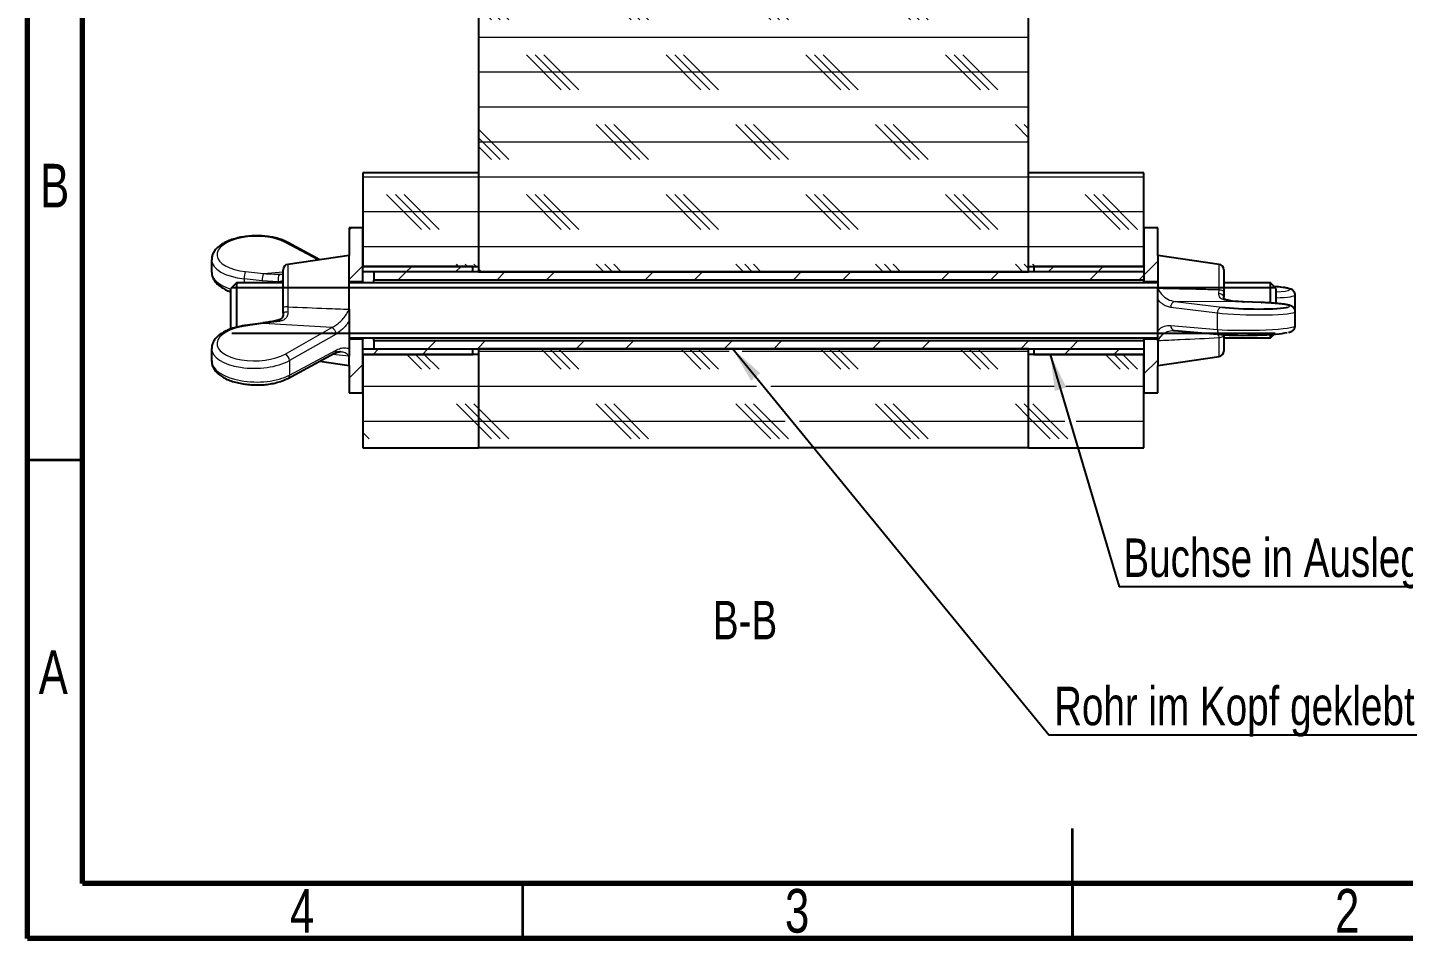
# Paper-space layout 'Schnitte_Details2' of a CAD drawing. Header units: millimetres. Extents: x 30 to 410, y 10 to 584.
# Drawn here: x 30 to 280.2, y 10 to 175.7 of the extents above; entities that cross this region are included whole.
import ezdxf

# ---------------------------------------------------------------- set-up
doc = ezdxf.new("R2010")
doc.units = ezdxf.units.MM
doc.layers.add('FORMAT', color=7, linetype='Continuous')
doc.styles.add('SLDTEXTSTYLE0', font='TXT', dxfattribs={"width": 0.75})
doc.dimstyles.new('SLDDIMSTYLE5', dxfattribs={"dimtxt": 0.18, "dimasz": 6.604, "dimexe": 0, "dimexo": 0.0625, "dimgap": 0, "dimtad": 0, "dimtih": 1, "dimtoh": 1, "dimdec": 0, "dimrnd": 1e-09, "dimzin": 0, "dimdsep": 46, "dimtxsty": 'Standard', "dimsah": 1, "dimcen": 0.09, "dimadec": 0, "dimazin": 0, "dimtfac": 6.604, "dimtdec": 0, "dimtofl": 0, "dimtmove": 0, "dimatfit": 3, "dimfxl": 1, "dimfrac": 2, "dimtolj": 1, "dimtzin": 0, "dimarcsym": 0})

# ---------------------------------------------------------------- blocks, each defined once
blk = doc.blocks.new('SW_HATCH_2')
at = {"color": 0, "linetype": 'Continuous', "lineweight": 18, "ltscale": 2}
for p, q in [((-110.33, -3.17), (-116.68, 3.18)), ((-108.74, -3.17), (-115.09, 3.18)), ((-107.15, -3.17), (-113.5, 3.18)), ((-84.93, -3.17), (-91.28, 3.18)), ((-83.34, -3.17), (-89.69, 3.18)), ((-81.75, -3.17), (-88.1, 3.18)), ((-59.53, -3.17), (-65.88, 3.18)), ((-57.94, -3.17), (-64.29, 3.18)), ((-56.35, -3.17), (-62.7, 3.18)), ((-34.13, -3.17), (-40.48, 3.18)), ((-32.54, -3.17), (-38.89, 3.18)), ((-30.95, -3.17), (-37.3, 3.18)), ((-8.73, -3.17), (-15.08, 3.18)), ((-7.14, -3.17), (-13.49, 3.18)), ((-5.55, -3.17), (-11.9, 3.18)), ((16.67, -3.17), (10.32, 3.18)), ((18.26, -3.17), (11.91, 3.18)), ((19.85, -3.17), (13.5, 3.18)), ((-100, 0), (-121, 0)), ((-18.46, 0), (-100, 0)), ((0, 0), (-16.38, 0)), ((21, 0), (0, 0)), ((-100, -6.35), (-121, -6.35)), ((-20.36, -6.35), (-100, -6.35)), ((0, -6.35), (-18.27, -6.35)), ((18.97, -6.35), (0, -6.35)), ((-121, -9.52), (-123.5, -12.02)), ((-101.2, -12.3), (-103.98, -9.52)), ((-100, -11.91), (-102.39, -9.52)), ((-100, -10.33), (-100.8, -9.52)), ((-74.8, -13.3), (-78.58, -9.52)), ((-73.21, -13.3), (-76.99, -9.52)), ((-71.63, -13.3), (-75.4, -9.52)), ((-49.4, -13.3), (-53.18, -9.52)), ((-47.81, -13.3), (-51.59, -9.52)), ((-46.23, -13.3), (-50, -9.52)), ((-24, -13.3), (-27.78, -9.52)), ((-22.43, -13.28), (-26.19, -9.52)), ((-22.07, -12.06), (-24.6, -9.52)), ((0, -11.9), (-2.38, -9.52)), ((0, -10.31), (-0.79, -9.52)), ((3.57, -12.3), (0.8, -9.52)), ((23.5, -8.71), (21, -11.21)), ((-114.8, -12.3), (-115.8, -13.3)), ((-105.82, -12.3), (-106.82, -13.3)), ((-97.03, -13.3), (-100, -10.33)), ((-98.61, -13.3), (-100, -11.91)), ((1.99, -12.3), (0, -10.31)), ((0.4, -12.3), (0, -11.9)), ((1.95, -12.3), (1, -13.25)), ((10.93, -12.3), (9.93, -13.3)), ((19.91, -12.3), (18.91, -13.3)), ((-106.82, -13.3), (-108.32, -14.8)), ((-22.26, -12.7), (-100, -12.7)), ((-97.84, -13.3), (-99.34, -14.8)), ((-79.87, -13.3), (-81.37, -14.8)), ((-70.89, -13.3), (-72.39, -14.8)), ((-52.93, -13.3), (-54.43, -14.8)), ((-43.95, -13.3), (-45.45, -14.8)), ((-25.99, -13.3), (-27.49, -14.8)), ((0, -12.7), (-20.17, -12.7)), ((-17.01, -13.3), (-18.51, -14.8)), ((0.95, -13.3), (-0.55, -14.8)), ((9.93, -13.3), (8.43, -14.8)), ((-121, -27.48), (-123.5, -29.98)), ((-120.82, -27.3), (-121, -27.48)), ((-111.84, -27.3), (-112.84, -28.3)), ((-110.34, -25.8), (-111.84, -27.3)), ((-102.85, -27.3), (-103.85, -28.3)), ((-92.37, -25.8), (-93.87, -27.3)), ((-84.93, -28.57), (-86.2, -27.3)), ((-83.39, -25.8), (-84.89, -27.3)), ((-83.34, -28.57), (-84.61, -27.3)), ((-81.75, -28.57), (-83.03, -27.3)), ((-65.43, -25.8), (-66.93, -27.3)), ((-59.53, -28.57), (-60.8, -27.3)), ((-57.94, -28.57), (-59.21, -27.3)), ((-56.45, -25.8), (-57.95, -27.3)), ((-56.35, -28.57), (-57.63, -27.3)), ((-38.49, -25.8), (-39.99, -27.3)), ((-34.13, -28.57), (-35.4, -27.3)), ((-32.54, -28.57), (-33.81, -27.3)), ((-30.95, -28.57), (-32.23, -27.3)), ((-29.51, -25.8), (-31.01, -27.3)), ((-11.55, -25.8), (-13.05, -27.3)), ((-8.73, -28.57), (-10, -27.3)), ((-7.14, -28.57), (-8.41, -27.3)), ((-5.55, -28.57), (-6.83, -27.3)), ((-2.57, -25.8), (-4.07, -27.3)), ((4.91, -27.3), (3.91, -28.3)), ((15.39, -25.8), (14.08, -27.1)), ((23.5, -26.67), (21, -29.17)), ((-110.33, -28.57), (-110.6, -28.3)), ((-108.74, -28.57), (-109.01, -28.3)), ((-107.15, -28.57), (-107.43, -28.3)), ((16.67, -28.57), (16.4, -28.3)), ((18.26, -28.57), (17.99, -28.3)), ((19.85, -28.57), (19.57, -28.3)), ((-100, -31.75), (-121, -31.75)), ((0, -31.75), (-100, -31.75)), ((16.1, -31.75), (0, -31.75)), ((21, -31.75), (19.02, -31.75)), ((-100, -38.9), (-103.98, -34.92)), ((-100, -37.31), (-102.39, -34.92)), ((-100, -35.73), (-100.8, -34.92)), ((-72.23, -41.27), (-78.58, -34.92)), ((-70.64, -41.27), (-76.99, -34.92)), ((-69.05, -41.27), (-75.4, -34.92)), ((-46.83, -41.27), (-53.18, -34.92)), ((-45.24, -41.27), (-51.59, -34.92)), ((-43.65, -41.27), (-50, -34.92)), ((-21.43, -41.27), (-27.78, -34.92)), ((-19.84, -41.27), (-26.19, -34.92)), ((-18.25, -41.27), (-24.6, -34.92)), ((0, -37.3), (-2.38, -34.92)), ((0, -35.71), (-0.79, -34.92)), ((7.15, -41.27), (0.8, -34.92)), ((-94.45, -41.27), (-100, -35.73)), ((-96.04, -41.27), (-100, -37.31)), ((5.56, -41.27), (0, -35.71)), ((3.97, -41.27), (0, -37.3)), ((-100, -38.1), (-121, -38.1)), ((0, -38.1), (-100, -38.1)), ((-97.63, -41.27), (-100, -38.9)), ((21, -38.1), (0, -38.1)), ((-119.85, -41.27), (-121, -40.13)), ((-100, -44.45), (-121, -44.45)), ((0, -44.45), (-100, -44.45)), ((21, -44.45), (0, -44.45)), ((-84.93, -53.97), (-91.28, -47.62)), ((-83.34, -53.97), (-89.69, -47.62)), ((-81.75, -53.97), (-88.1, -47.62)), ((-59.53, -53.97), (-65.88, -47.62)), ((-57.94, -53.97), (-64.29, -47.62)), ((-56.35, -53.97), (-62.7, -47.62)), ((-34.13, -53.97), (-40.48, -47.62)), ((-32.54, -53.97), (-38.89, -47.62)), ((-30.95, -53.97), (-37.3, -47.62)), ((-8.73, -53.97), (-15.08, -47.62)), ((-7.14, -53.97), (-13.49, -47.62)), ((-5.55, -53.97), (-11.9, -47.62)), ((0, -50.8), (-100, -50.8)), ((0, -57.15), (-100, -57.15)), ((-94.45, -66.67), (-100, -61.13)), ((-72.23, -66.67), (-78.58, -60.32)), ((-70.64, -66.67), (-76.99, -60.32)), ((-69.05, -66.67), (-75.4, -60.32)), ((-46.83, -66.67), (-53.18, -60.32)), ((-45.24, -66.67), (-51.59, -60.32)), ((-43.65, -66.67), (-50, -60.32)), ((-21.43, -66.67), (-27.78, -60.32)), ((-19.84, -66.67), (-26.19, -60.32)), ((-18.25, -66.67), (-24.6, -60.32)), ((0, -62.7), (-2.38, -60.32)), ((0, -61.11), (-0.79, -60.32)), ((-96.04, -66.67), (-100, -62.71)), ((0, -63.5), (-100, -63.5)), ((-97.63, -66.67), (-100, -64.3)), ((0, -69.85), (-100, -69.85)), ((-84.93, -79.37), (-91.28, -73.02)), ((-83.34, -79.37), (-89.69, -73.02)), ((-81.75, -79.37), (-88.1, -73.02)), ((-59.53, -79.37), (-65.88, -73.02)), ((-57.94, -79.37), (-64.29, -73.02)), ((-56.35, -79.37), (-62.7, -73.02)), ((-34.13, -79.37), (-40.48, -73.02)), ((-32.54, -79.37), (-38.89, -73.02)), ((-30.95, -79.37), (-37.3, -73.02)), ((-8.73, -79.37), (-15.08, -73.02)), ((-7.14, -79.37), (-13.49, -73.02)), ((-5.55, -79.37), (-11.9, -73.02)), ((0, -76.2), (-100, -76.2)), ((0, -82.55), (-100, -82.55)), ((-94.45, -92.07), (-100, -86.53)), ((-72.23, -92.07), (-78.58, -85.72)), ((-70.64, -92.07), (-76.99, -85.72)), ((-69.05, -92.07), (-75.4, -85.72)), ((-46.83, -92.07), (-53.18, -85.72)), ((-45.24, -92.07), (-51.59, -85.72)), ((-43.65, -92.07), (-50, -85.72)), ((-21.43, -92.07), (-27.78, -85.72)), ((-19.84, -92.07), (-26.19, -85.72)), ((-18.25, -92.07), (-24.6, -85.72)), ((0, -88.1), (-2.38, -85.72)), ((0, -86.51), (-0.79, -85.72)), ((-96.04, -92.07), (-100, -88.11)), ((0, -88.9), (-100, -88.9)), ((-97.63, -92.07), (-100, -89.7)), ((0, -95.25), (-100, -95.25)), ((-84.93, -104.77), (-91.28, -98.42)), ((-83.34, -104.77), (-89.69, -98.42)), ((-81.75, -104.77), (-88.1, -98.42)), ((-59.53, -104.77), (-65.88, -98.42)), ((-57.94, -104.77), (-64.29, -98.42)), ((-56.35, -104.77), (-62.7, -98.42)), ((-34.13, -104.77), (-40.48, -98.42)), ((-32.54, -104.77), (-38.89, -98.42)), ((-30.95, -104.77), (-37.3, -98.42)), ((-8.73, -104.77), (-15.08, -98.42)), ((-7.14, -104.77), (-13.49, -98.42)), ((-5.55, -104.77), (-11.9, -98.42)), ((0, -101.6), (-100, -101.6)), ((0, -107.95), (-100, -107.95)), ((-94.45, -117.47), (-100, -111.93)), ((-72.23, -117.47), (-78.58, -111.12)), ((-70.64, -117.47), (-76.99, -111.12)), ((-69.05, -117.47), (-75.4, -111.12)), ((-46.83, -117.47), (-53.18, -111.12)), ((-45.24, -117.47), (-51.59, -111.12)), ((-43.65, -117.47), (-50, -111.12)), ((-21.43, -117.47), (-27.78, -111.12)), ((-19.84, -117.47), (-26.19, -111.12)), ((-18.25, -117.47), (-24.6, -111.12)), ((0, -113.5), (-2.38, -111.12)), ((0, -111.91), (-0.79, -111.12)), ((-96.04, -117.47), (-100, -113.51)), ((0, -114.3), (-100, -114.3)), ((-97.63, -117.47), (-100, -115.1)), ((0, -120.65), (-100, -120.65)), ((-84.93, -130.17), (-91.28, -123.82)), ((-83.34, -130.17), (-89.69, -123.82)), ((-81.75, -130.17), (-88.1, -123.82)), ((-59.53, -130.17), (-65.88, -123.82)), ((-57.94, -130.17), (-64.29, -123.82)), ((-56.35, -130.17), (-62.7, -123.82)), ((-34.13, -130.17), (-40.48, -123.82)), ((-32.54, -130.17), (-38.89, -123.82)), ((-30.95, -130.17), (-37.3, -123.82)), ((-8.73, -130.17), (-15.08, -123.82)), ((-7.14, -130.17), (-13.49, -123.82)), ((-5.55, -130.17), (-11.9, -123.82)), ((0, -127), (-100, -127)), ((0, -133.35), (-100, -133.35)), ((-94.45, -142.87), (-100, -137.33)), ((-72.23, -142.87), (-78.58, -136.52)), ((-70.64, -142.87), (-76.99, -136.52)), ((-69.05, -142.87), (-75.4, -136.52)), ((-46.83, -142.87), (-53.18, -136.52)), ((-45.24, -142.87), (-51.59, -136.52)), ((-43.65, -142.87), (-50, -136.52)), ((-21.43, -142.87), (-27.78, -136.52)), ((-19.84, -142.87), (-26.19, -136.52)), ((-18.25, -142.87), (-24.6, -136.52)), ((0, -138.9), (-2.38, -136.52)), ((0, -137.31), (-0.79, -136.52)), ((-96.04, -142.87), (-100, -138.91)), ((0, -139.7), (-100, -139.7)), ((-97.63, -142.87), (-100, -140.5)), ((-100, -146.05), (-121, -146.05)), ((0, -146.05), (-100, -146.05)), ((21, -146.05), (0, -146.05)), ((-110.33, -155.57), (-116.68, -149.22)), ((-108.74, -155.57), (-115.09, -149.22)), ((-107.15, -155.57), (-113.5, -149.22)), ((-84.93, -155.57), (-91.28, -149.22)), ((-83.34, -155.57), (-89.69, -149.22)), ((-81.75, -155.57), (-88.1, -149.22)), ((-59.53, -155.57), (-65.88, -149.22)), ((-57.94, -155.57), (-64.29, -149.22)), ((-56.35, -155.57), (-62.7, -149.22)), ((-34.13, -155.57), (-40.48, -149.22)), ((-32.54, -155.57), (-38.89, -149.22)), ((-30.95, -155.57), (-37.3, -149.22)), ((-8.73, -155.57), (-15.08, -149.22)), ((-7.14, -155.57), (-13.49, -149.22)), ((-5.55, -155.57), (-11.9, -149.22)), ((16.67, -155.57), (10.32, -149.22)), ((18.26, -155.57), (11.91, -149.22)), ((19.85, -155.57), (13.5, -149.22)), ((-100, -152.4), (-121, -152.4)), ((0, -152.4), (-100, -152.4)), ((21, -152.4), (0, -152.4)), ((-123.09, -155.3), (-123.5, -155.71)), ((-100, -158.75), (-121, -158.75)), ((0, -158.75), (-100, -158.75)), ((21, -158.75), (0, -158.75)), ((-121, -162.19), (-123.5, -164.69)), ((-112.13, -162.3), (-113.13, -163.3)), ((-103.15, -162.3), (-104.15, -163.3)), ((-103.6, -162.3), (-103.98, -161.92)), ((-102.01, -162.3), (-102.39, -161.92)), ((-100.43, -162.3), (-100.8, -161.92)), ((-77.2, -163.3), (-78.58, -161.92)), ((-75.61, -163.3), (-76.99, -161.92)), ((-74.03, -163.3), (-75.4, -161.92)), ((-51.8, -163.3), (-53.18, -161.92)), ((-50.21, -163.3), (-51.59, -161.92)), ((-48.63, -163.3), (-50, -161.92)), ((-26.4, -163.3), (-27.78, -161.92)), ((-24.81, -163.3), (-26.19, -161.92)), ((-23.23, -163.3), (-24.6, -161.92)), ((-1, -163.3), (-2.38, -161.92)), ((0, -162.71), (-0.79, -161.92)), ((1.17, -162.3), (0.8, -161.92)), ((4.61, -162.3), (3.61, -163.3)), ((13.59, -162.3), (12.59, -163.3)), ((23.5, -161.37), (21, -163.87)), ((-113.13, -163.3), (-114.63, -164.8)), ((-99.43, -163.3), (-100, -162.73)), ((-95.17, -163.3), (-96.67, -164.8)), ((-86.19, -163.3), (-87.69, -164.8)), ((-68.23, -163.3), (-69.73, -164.8)), ((-59.25, -163.3), (-60.75, -164.8)), ((-41.29, -163.3), (-42.79, -164.8)), ((-32.31, -163.3), (-33.81, -164.8)), ((-14.35, -163.3), (-15.85, -164.8)), ((-5.37, -163.3), (-6.87, -164.8)), ((12.59, -163.3), (11.09, -164.8)), ((21, -163.87), (20.07, -164.8)), ((-118.15, -177.3), (-119.15, -178.3)), ((-109.17, -177.3), (-110.17, -178.3)), ((-107.67, -175.8), (-109.17, -177.3)), ((-98.69, -175.8), (-100.19, -177.3)), ((-84.93, -180.97), (-88.6, -177.3)), ((-83.34, -180.97), (-87.01, -177.3)), ((-81.75, -180.97), (-85.43, -177.3)), ((-80.73, -175.8), (-82.23, -177.3)), ((-71.75, -175.8), (-73.25, -177.3)), ((-59.53, -180.97), (-63.2, -177.3)), ((-57.94, -180.97), (-61.61, -177.3)), ((-56.35, -180.97), (-60.03, -177.3)), ((-53.79, -175.8), (-55.29, -177.3)), ((-44.81, -175.8), (-46.31, -177.3)), ((-34.13, -180.97), (-37.8, -177.3)), ((-32.54, -180.97), (-36.21, -177.3)), ((-30.95, -180.97), (-34.63, -177.3)), ((-26.85, -175.8), (-28.35, -177.3)), ((-17.87, -175.8), (-19.37, -177.3)), ((-8.73, -180.97), (-12.4, -177.3)), ((-7.14, -180.97), (-10.81, -177.3)), ((-5.55, -180.97), (-9.23, -177.3)), ((0.09, -175.8), (-1.41, -177.3)), ((7.57, -177.3), (6.57, -178.3)), ((9.07, -175.8), (7.57, -177.3)), ((16.55, -177.3), (15.55, -178.3)), ((-110.33, -180.97), (-113, -178.3)), ((-108.74, -180.97), (-111.41, -178.3)), ((-107.15, -180.97), (-109.83, -178.3)), ((-101, -178.11), (-101.19, -178.3)), ((-54.38, -177.8), (-100, -177.8)), ((0, -177.8), (-52.07, -177.8)), ((16.67, -180.97), (14, -178.3)), ((18.26, -180.97), (15.59, -178.3)), ((19.85, -180.97), (17.17, -178.3)), ((23.5, -179.33), (21, -181.83)), ((-121, -180.15), (-123.5, -182.65)), ((-100, -184.15), (-121, -184.15)), ((-49.45, -184.15), (-100, -184.15)), ((0, -184.15), (-46.86, -184.15)), ((4.69, -184.15), (0, -184.15)), ((21, -184.15), (6.78, -184.15)), ((-100, -191.3), (-103.98, -187.32)), ((-100, -189.71), (-102.39, -187.32)), ((-100, -188.13), (-100.8, -187.32)), ((-72.23, -193.67), (-78.58, -187.32)), ((-70.64, -193.67), (-76.99, -187.32)), ((-69.05, -193.67), (-75.4, -187.32)), ((-46.83, -193.67), (-53.18, -187.32)), ((-45.24, -193.67), (-51.59, -187.32)), ((-43.65, -193.67), (-50, -187.32)), ((-21.43, -193.67), (-27.78, -187.32)), ((-19.84, -193.67), (-26.19, -187.32)), ((-18.25, -193.67), (-24.6, -187.32)), ((0, -189.7), (-2.38, -187.32)), ((0, -188.11), (-0.79, -187.32)), ((7.15, -193.67), (0.8, -187.32)), ((-94.45, -193.67), (-100, -188.13)), ((-96.04, -193.67), (-100, -189.71)), ((5.56, -193.67), (0, -188.11)), ((3.97, -193.67), (0, -189.7)), ((-100, -190.5), (-121, -190.5)), ((-119.85, -193.67), (-121, -192.53)), ((-44.24, -190.5), (-100, -190.5)), ((-97.63, -193.67), (-100, -191.3)), ((0, -190.5), (-41.65, -190.5)), ((6.6, -190.5), (0, -190.5)), ((21, -190.5), (8.68, -190.5))]:
    blk.add_line(p, q, dxfattribs=at)
blk = doc.blocks.new('SW_NOTE_0_54')
at = {"layer": 'FORMAT', "color": 0, "ltscale": 2}
blk.add_line((121.3, 0), (0, 0), dxfattribs=at)
at = {"layer": 'FORMAT', "color": 0, "ltscale": 2, "insert": (0.79, 8.78), "char_height": 7, "attachment_point": 1, "style": 'SLDTEXTSTYLE0'}
blk.add_mtext('Buchse in Ausleger geklebt', dxfattribs=at)
blk = doc.blocks.new('SW_NOTE_0_55')
at = {"layer": 'FORMAT', "color": 0, "ltscale": 2}
blk.add_line((93.81, 0), (0, 0), dxfattribs=at)
at = {"layer": 'FORMAT', "color": 0, "ltscale": 2, "insert": (0.9, 8.81), "char_height": 7, "attachment_point": 1, "style": 'SLDTEXTSTYLE0'}
blk.add_mtext('Rohr im Kopf geklebt', dxfattribs=at)

psp = doc.layouts.new('Schnitte_Details2')

# ---------------------------------------------------------------- linework, layer by layer
at = {"color": 7, "linetype": 'Continuous', "lineweight": 70, "ltscale": 2}
for p, q in [((30, 10), (30, 584)), ((40, 20), (40, 574)), ((400, 20), (40, 20)), ((410, 10), (30, 10))]:
    psp.add_line(p, q, dxfattribs=at)
at = {"color": 7, "linetype": 'Continuous', "lineweight": 25, "ltscale": 2}
for p, q in [((111.97, 267.22), (111.97, 131.22)), ((211.97, 131.22), (211.97, 267.22)), ((111.97, 149.22), (90.97, 149.22)), ((90.97, 149.22), (90.97, 132.22)), ((111.97, 149.22), (111.97, 132.22)), ((211.97, 132.22), (211.97, 149.22)), ((232.97, 149.22), (211.97, 149.22)), ((232.97, 132.22), (232.97, 149.22)), ((90.97, 139.22), (88.47, 139.22)), ((88.47, 139.22), (88.47, 134.22)), ((90.97, 129.47), (90.97, 139.22)), ((235.47, 139.22), (232.97, 139.22)), ((232.97, 139.22), (232.97, 129.47)), ((235.47, 134.22), (235.47, 139.22)), ((83.16, 133.44), (77.32, 136.58)), ((63.47, 133.44), (63.47, 131.16)), ((88.47, 134.22), (77.33, 132.59)), ((88.47, 124.42), (88.47, 134.22)), ((246.62, 132.59), (235.47, 134.22)), ((235.47, 134.22), (235.47, 128.24)), ((76.47, 124.77), (76.47, 131.6)), ((110.97, 132.22), (90.97, 132.22)), ((90.97, 131.22), (90.97, 132.22)), ((90.97, 132.22), (111.97, 132.22)), ((110.97, 131.22), (90.97, 131.22)), ((232.97, 131.22), (92.97, 131.22)), ((92.97, 131.22), (92.97, 129.72)), ((110.97, 131.22), (110.97, 132.22)), ((111.97, 131.22), (211.97, 131.22)), ((211.97, 132.22), (232.97, 132.22)), ((232.97, 132.22), (212.97, 132.22)), ((212.97, 132.22), (212.97, 131.22)), ((232.97, 131.22), (212.97, 131.22)), ((232.97, 132.22), (232.97, 131.22)), ((232.97, 131.22), (232.97, 129.72)), ((247.47, 131.6), (247.47, 127.55)), ((67.97, 129.22), (66.97, 128.22)), ((66.97, 120.78), (66.97, 128.22)), ((76.47, 129.22), (67.97, 129.22)), ((67.97, 129.22), (67.97, 121.1)), ((88.47, 129.47), (90.97, 129.47)), ((235.47, 129.22), (88.47, 129.22)), ((90.97, 129.47), (90.97, 129.22)), ((232.97, 129.72), (92.97, 129.72)), ((92.97, 129.22), (92.97, 129.72)), ((232.97, 129.47), (235.47, 129.47)), ((232.97, 129.22), (232.97, 129.47)), ((235.47, 128.24), (235.47, 128.24)), ((255.97, 129.22), (247.47, 129.22)), ((256.97, 128.22), (255.97, 129.22)), ((255.97, 125.58), (255.97, 129.22)), ((256.97, 128.22), (256.97, 125.5)), ((235.47, 120.56), (235.47, 126.2)), ((247.47, 127.55), (247.47, 126.64)), ((251.02, 125.78), (251.04, 125.78)), ((254.34, 125.65), (251.04, 125.78)), ((254.31, 125.65), (254.34, 125.65)), ((260.47, 124.46), (260.47, 127.01)), ((76.47, 123.7), (76.47, 124.77)), ((88.47, 124.42), (88.47, 124.42)), ((260.47, 121.42), (260.47, 123.97)), ((72.8, 121.92), (69.51, 121.46)), ((88.47, 122.28), (88.47, 117.26)), ((238.53, 120.55), (247.01, 119.82)), ((88.47, 119.22), (235.5, 119.22)), ((90.97, 118.97), (88.47, 118.97)), ((90.97, 119.22), (90.97, 118.97)), ((90.97, 109.22), (90.97, 118.97)), ((92.97, 118.72), (92.97, 119.22)), ((92.97, 118.72), (232.97, 118.72)), ((92.97, 118.72), (92.97, 117.22)), ((232.97, 118.97), (232.97, 119.22)), ((235.47, 118.97), (232.97, 118.97)), ((232.97, 118.97), (232.97, 109.22)), ((232.97, 118.72), (232.97, 117.22)), ((235.47, 118.67), (235.47, 118.97)), ((235.47, 118.67), (235.47, 118.67)), ((235.47, 118.67), (235.47, 114.22)), ((247.01, 119.82), (247.12, 119.82)), ((247.47, 119.8), (247.47, 116.83)), ((247.47, 119.22), (255.97, 119.22)), ((255.97, 119.22), (256.64, 119.89)), ((255.97, 119.22), (255.97, 119.84)), ((63.47, 117.27), (63.47, 115)), ((77.32, 111.85), (85.8, 116.41)), ((88.47, 115.91), (88.47, 115.91)), ((88.47, 114.22), (88.47, 115.91)), ((90.97, 117.22), (110.97, 117.22)), ((90.97, 116.22), (90.97, 117.22)), ((90.97, 116.22), (110.97, 116.22)), ((111.97, 116.22), (90.97, 116.22)), ((90.97, 116.22), (90.97, 99.22)), ((92.97, 117.22), (232.97, 117.22)), ((110.97, 116.22), (110.97, 117.22)), ((111.97, 117.22), (111.97, 99.22)), ((211.97, 117.22), (111.97, 117.22)), ((111.97, 116.22), (111.97, 99.22)), ((211.97, 99.22), (211.97, 117.22)), ((232.97, 116.22), (211.97, 116.22)), ((211.97, 99.22), (211.97, 116.22)), ((212.97, 117.22), (232.97, 117.22)), ((212.97, 117.22), (212.97, 116.22)), ((212.97, 116.22), (232.97, 116.22)), ((232.97, 117.22), (232.97, 116.22)), ((232.97, 99.22), (232.97, 116.22)), ((235.47, 114.22), (246.62, 115.84)), ((83.16, 114.99), (88.47, 114.22)), ((88.47, 114.22), (88.47, 109.22)), ((235.47, 109.22), (235.47, 114.22)), ((88.47, 109.22), (90.97, 109.22)), ((232.97, 109.22), (235.47, 109.22)), ((90.97, 99.22), (111.97, 99.22)), ((211.97, 99.22), (111.97, 99.22)), ((211.97, 99.22), (232.97, 99.22))]:
    psp.add_line(p, q, dxfattribs=at)
at = {"color": 8, "linetype": 'Continuous', "lineweight": 18, "ltscale": 2}
for p, q in [((82.78, 133.39), (76.83, 136.59)), ((77.33, 132.59), (77.33, 124.84)), ((246.62, 127.99), (246.62, 132.59)), ((69.63, 131.28), (72.92, 130.92)), ((72.92, 130.92), (76.47, 131.24)), ((69.39, 129.95), (69.39, 129.22)), ((72.68, 129.59), (69.39, 129.95)), ((75.58, 129.41), (72.68, 129.59)), ((75.58, 129.22), (75.58, 129.41)), ((246.6, 127.27), (246.62, 127.99)), ((238.63, 125.82), (247.12, 124.79)), ((251.02, 125.78), (238.63, 125.82)), ((254.31, 125.65), (251.02, 125.78)), ((77.33, 124.84), (77.35, 123.99)), ((246.33, 123.74), (237.85, 124.77)), ((246.33, 120.76), (246.33, 123.74)), ((72.92, 121.82), (69.63, 121.36)), ((85.31, 121.1), (72.92, 121.82)), ((76.83, 116.28), (85.31, 121.1)), ((237.85, 121.5), (246.33, 120.76)), ((86.09, 119.92), (77.61, 115.09)), ((246.68, 119.85), (246.6, 119.84)), ((246.62, 119.2), (246.6, 119.84)), ((246.62, 115.84), (246.62, 119.2)), ((77.61, 112.44), (86.09, 117)), ((77.61, 115.09), (77.61, 112.44)), ((88.46, 115.91), (85.43, 116.21))]:
    psp.add_line(p, q, dxfattribs=at)
at = {"color": 7, "linetype": 'Continuous', "lineweight": 35, "ltscale": 2}
for p, q in [((40, 97), (30, 97)), ((220, 10), (220, 30)), ((120, 20), (120, 10)), ((220, 20), (220, 10))]:
    psp.add_line(p, q, dxfattribs=at)
at = {"color": 8, "linetype": 'Continuous', "lineweight": 18, "ltscale": 2, "flags": 128}
for points in [[(246.62, 127.99), (246.79, 127.98), (246.95, 127.94), (247.1, 127.9), (247.23, 127.84), (247.33, 127.78), (247.41, 127.71), (247.46, 127.63), (247.47, 127.55)], [(248.16, 126), (248.22, 126.05), (248.25, 126.05)], [(76.47, 123.7), (76.49, 123.75), (76.54, 123.8), (76.61, 123.85), (76.72, 123.89), (76.85, 123.93), (77, 123.96), (77.17, 123.98), (77.35, 123.99)], [(75.61, 122.45), (75.63, 122.45), (75.67, 122.42), (75.73, 122.35), (75.79, 122.22)], [(247.47, 119.8), (247.46, 119.69), (247.41, 119.59), (247.33, 119.49), (247.23, 119.41), (247.1, 119.33), (246.95, 119.27), (246.79, 119.23), (246.62, 119.2)]]:
    psp.add_lwpolyline(points, dxfattribs=at)
at = {"color": 8, "linetype": 'Continuous', "lineweight": 18, "ltscale": 4}
for centre, radius, start, end in [((77.07, 136.07), 0.567, 63.6414, 114.9335), ((72.47, 130.08), 3.08, 156.9745, 182.3575), ((75.76, 129.72), 3.08, 156.9745, 182.3575), ((77.65, 129.84), 2.11, 151.9267, 191.6825), ((238.83, 124.86), 0.987, 101.6212, 184.9133), ((246.67, 126.44), 0.828, 13.7598, 94.8236), ((77.14, 122.07), 2.78, 86.0297, 103.8309), ((247.32, 123.83), 0.987, 101.6212, 184.9133), ((69.49, 121.32), 0.145, 16.1016, 82.8858), ((72.78, 121.78), 0.145, 16.0824, 82.9559), ((84.76, 119.88), 1.33, 1.3774, 65.7528), ((238.71, 121.4), 0.862, 173.5791, 258.2452), ((247.19, 120.66), 0.862, 173.5791, 258.2452), ((76.28, 115.06), 1.33, 1.3774, 65.7528), ((85.46, 116.95), 0.64, 302.5478, 4.0552), ((76.97, 112.39), 0.64, 302.581, 4.0531)]:
    psp.add_arc(centre, radius, start, end, dxfattribs=at)
at = {"color": 7, "linetype": 'Continuous', "lineweight": 25, "ltscale": 4}
for centre, start, end in [((77.47, 131.6), 98.2971, 180), ((246.47, 131.6), 360, 81.7029), ((246.47, 116.83), 278.2971, 0)]:
    psp.add_arc(centre, 1, start, end, dxfattribs=at)
at = {"color": 8, "linetype": 'Continuous', "lineweight": 18, "ltscale": 4}
for centre, major_axis, ratio, start_param, end_param in [((71.45, 134.43), (7, 0.14), 0.461704, 0.686871, 4.439798), ((71.47, 133.54), (8, 0.14), 0.461737, 3.138835, 4.440933), ((71.47, 131.06), (8, -0.14), 0.461737, 3.149543, 4.122933), ((252.49, 128.13), (7, -0.12), 0.086843, 5.408883, 6.92193), ((252.49, 125.09), (7, -0.12), 0.086843, 5.977791, 7.591997), ((252.47, 127.14), (8, -0.12), 0.086849, 5.311127, 6.285285), ((252.47, 124.1), (8, -0.12), 0.086849, 3.83888, 6.285006), ((71.45, 118.27), (7, 0.14), 0.461704, 1.825217, 5.578144), ((252.47, 121.3), (8, 0.12), 0.086849, 3.836217, 6.281854), ((71.47, 117.38), (8, 0.14), 0.461737, 3.128055, 5.579279), ((71.47, 114.89), (8, -0.14), 0.461737, 3.149543, 5.59518)]:
    psp.add_ellipse(centre, major_axis=major_axis, ratio=ratio, start_param=start_param, end_param=end_param, dxfattribs=at)
at = {"color": 7, "linetype": 'Continuous', "lineweight": 25, "ltscale": 4}
for centre, major_axis, start_param, end_param in [((252.49, 128.13), (7, -0.12), 0.638744, 0.937535), ((252.49, 125.09), (7, -0.12), 3.83907, 5.977791), ((252.49, 120.3), (7, 0.12), 3.836027, 5.902206)]:
    psp.add_ellipse(centre, major_axis=major_axis, ratio=0.086843, start_param=start_param, end_param=end_param, dxfattribs=at)
at = {"color": 7, "linetype": 'Continuous', "lineweight": 25, "ltscale": 2}
for points, knots in [([(77.32, 136.58), (77.17, 136.66), (76.73, 136.88), (75.92, 137.18), (74.87, 137.47), (73.75, 137.66), (72.58, 137.77), (71.39, 137.79), (70.2, 137.72), (69.04, 137.57), (67.93, 137.33), (66.89, 137.01), (65.95, 136.61), (65.12, 136.13), (64.45, 135.58), (63.95, 134.99), (63.63, 134.38), (63.47, 133.84), (63.49, 133.52), (63.5, 133.41)], [0, 0, 0, 0, 0.034251, 0.099359, 0.163942, 0.227995, 0.291661, 0.355114, 0.418517, 0.482005, 0.545721, 0.609858, 0.674642, 0.740306, 0.806916, 0.865571, 0.920505, 0.972893, 1, 1, 1, 1]), ([(63.5, 131.12), (63.49, 131.01), (63.48, 130.69), (63.66, 130.15), (63.99, 129.55), (64.49, 128.98), (65.14, 128.46), (65.95, 128), (66.58, 127.7), (66.95, 127.59), (66.97, 127.58)], [0, 0, 0, 0, 0.0653977, 0.2052402, 0.3467271, 0.4959493, 0.6551267, 0.8213221, 0.9892209, 1, 1, 1, 1]), ([(235.47, 126.2), (235.47, 126.37), (235.47, 126.82), (235.47, 127.48), (235.47, 127.99), (235.47, 128.24)], [0, 0, 0, 0, 0.235495, 0.615899, 1, 1, 1, 1]), ([(260.46, 127.02), (260.45, 127.14), (260.44, 127.38), (260.25, 127.68), (260.04, 127.89), (259.82, 128.02), (259.56, 128.13), (259.19, 128.23), (258.75, 128.32), (258.37, 128.37), (258.22, 128.39)], [0, 0, 0, 0, 0.079447, 0.16358, 0.244777, 0.33478, 0.451159, 0.635975, 0.866101, 1, 1, 1, 1]), ([(248.25, 126.05), (248.15, 126.07), (247.95, 126.1), (247.71, 126.18), (247.57, 126.26), (247.53, 126.3), (247.5, 126.36), (247.46, 126.51), (247.47, 126.63), (247.47, 126.64)], [0, 0, 0, 0, 0.131042, 0.271126, 0.410225, 0.554174, 0.782844, 0.987074, 1, 1, 1, 1]), ([(250.96, 125.79), (250.89, 125.79), (250.08, 125.82), (249.17, 125.89), (248.34, 126.03), (248.25, 126.05)], [0, 0, 0, 0, 0.082753, 0.894298, 1, 1, 1, 1]), ([(260.45, 123.98), (260.45, 124.06), (260.46, 124.27), (260.31, 124.57), (260.1, 124.8), (259.88, 124.95), (259.63, 125.06), (259.3, 125.16), (258.82, 125.27), (258.14, 125.37), (257.34, 125.46), (256.41, 125.54), (255.41, 125.6), (254.69, 125.63), (254.34, 125.65)], [0, 0, 0, 0, 0.028659, 0.073825, 0.115588, 0.160296, 0.215522, 0.297945, 0.42051, 0.53471, 0.655075, 0.772164, 0.887911, 1, 1, 1, 1]), ([(76.47, 123.7), (76.47, 123.67), (76.48, 123.48), (76.42, 123.16), (76.29, 122.84), (76.1, 122.65), (75.84, 122.51), (75.67, 122.47), (75.61, 122.46)], [0, 0, 0, 0, 0.048495, 0.291287, 0.518516, 0.743438, 0.914728, 1, 1, 1, 1]), ([(88.47, 124.42), (88.47, 123.92), (88.47, 123.19), (88.47, 122.5), (88.47, 122.28)], [0, 0, 0, 0, 0.688616, 1, 1, 1, 1]), ([(260.43, 124.25), (260.45, 124.29), (260.48, 124.36), (260.46, 124.44), (260.46, 124.46)], [0, 0, 0, 0, 0.652726, 1, 1, 1, 1]), ([(69.51, 121.46), (69.31, 121.43), (68.72, 121.34), (67.8, 121.13), (66.77, 120.8), (65.84, 120.39), (65.02, 119.9), (64.37, 119.34), (63.89, 118.74), (63.6, 118.13), (63.46, 117.64), (63.49, 117.36), (63.49, 117.3)], [0, 0, 0, 0, 0.062274, 0.180615, 0.299779, 0.4202, 0.542302, 0.666106, 0.773988, 0.875098, 0.971939, 1, 1, 1, 1]), ([(75.62, 122.45), (75.59, 122.44), (74.89, 122.27), (73.95, 122.08), (73.04, 121.97), (72.8, 121.94)], [0, 0, 0, 0, 0.03095, 0.752034, 1, 1, 1, 1]), ([(235.47, 118.67), (235.47, 119.07), (235.47, 119.65), (235.47, 120.34), (235.47, 120.56)], [0, 0, 0, 0, 0.688616, 1, 1, 1, 1]), ([(238.33, 120.55), (238.36, 120.56), (238.42, 120.57), (238.49, 120.55), (238.53, 120.55)], [0, 0, 0, 0, 0.4032325, 1, 1, 1, 1]), ([(259.26, 120.24), (259.37, 120.26), (259.59, 120.31), (259.84, 120.42), (260.12, 120.61), (260.35, 120.89), (260.48, 121.19), (260.46, 121.38), (260.45, 121.43)], [0, 0, 0, 0, 0.23862, 0.48329, 0.646815, 0.793113, 0.943594, 1, 1, 1, 1]), ([(85.8, 116.4), (85.83, 116.42), (86.05, 116.56), (86.42, 116.67), (86.78, 116.74), (86.93, 116.72), (86.97, 116.71)], [0, 0, 0, 0, 0.064137, 0.465363, 0.86712, 1, 1, 1, 1]), ([(88.47, 117.26), (88.47, 117.12), (88.47, 116.76), (88.47, 116.36), (88.47, 116.06), (88.47, 115.91)], [0, 0, 0, 0, 0.235495, 0.615899, 1, 1, 1, 1]), ([(63.49, 115.02), (63.49, 114.87), (63.49, 114.49), (63.69, 113.91), (64.05, 113.31), (64.56, 112.75), (65.23, 112.23), (66.06, 111.77), (67.01, 111.38), (68.07, 111.07), (69.19, 110.84), (70.36, 110.7), (71.55, 110.64), (72.73, 110.67), (73.89, 110.79), (75, 111), (76.04, 111.29), (76.8, 111.59), (77.2, 111.79), (77.32, 111.85)], [0, 0, 0, 0, 0.038104, 0.092227, 0.147343, 0.20567, 0.267818, 0.332436, 0.397475, 0.462018, 0.526043, 0.589705, 0.653175, 0.716616, 0.780157, 0.84395, 0.908192, 0.973112, 1, 1, 1, 1])]:
    psp.add_open_spline(points, degree=3, knots=knots, dxfattribs=at)
at = {"color": 8, "linetype": 'Continuous', "lineweight": 18, "ltscale": 2}
for points, knots in [([(72.92, 130.92), (73.58, 130.88), (74.54, 130.83), (75.49, 130.83), (75.79, 130.83)], [0, 0, 0, 0, 0.6850017, 1, 1, 1, 1]), ([(76.47, 130.12), (76.46, 129.96), (76.44, 129.72), (76.23, 129.53), (75.96, 129.44), (75.71, 129.42), (75.58, 129.41)], [0, 0, 0, 0, 0.397548, 0.618956, 0.806457, 1, 1, 1, 1]), ([(75.79, 130.83), (76.02, 130.82), (76.28, 130.82), (76.46, 130.82), (76.47, 130.82)], [0, 0, 0, 0, 0.940082, 1, 1, 1, 1]), ([(235.47, 128.24), (235.47, 128.24), (235.47, 128.24), (235.48, 128.23), (235.48, 128.23)], [0, 0, 0, 0, 0.054274, 1, 1, 1, 1]), ([(235.48, 128.23), (235.7, 127.85), (236.19, 127), (237.32, 126.12), (238.19, 125.93), (238.63, 125.82)], [0, 0, 0, 0, 0.279193, 0.628993, 1, 1, 1, 1]), ([(235.48, 128.23), (238.11, 128.18), (241.83, 128.1), (245.54, 128.02), (246.62, 127.99)], [0, 0, 0, 0, 0.709408, 1, 1, 1, 1]), ([(237.85, 124.77), (237.58, 124.83), (237.03, 124.94), (236.22, 125.41), (235.73, 125.93), (235.47, 126.2)], [0, 0, 0, 0, 0.318043, 0.647976, 1, 1, 1, 1]), ([(248.16, 126), (247.93, 126.04), (247.48, 126.11), (246.96, 126.34), (246.67, 126.69), (246.6, 127.02), (246.6, 127.22), (246.6, 127.27)], [0, 0, 0, 0, 0.250533, 0.502667, 0.720928, 0.927461, 1, 1, 1, 1]), ([(251.02, 125.78), (250.36, 125.81), (249.41, 125.86), (248.46, 125.97), (248.16, 126)], [0, 0, 0, 0, 0.685002, 1, 1, 1, 1]), ([(77.35, 123.99), (77.34, 123.77), (77.32, 123.37), (77.06, 122.86), (76.65, 122.51), (76.2, 122.31), (75.9, 122.25), (75.79, 122.22)], [0, 0, 0, 0, 0.2486993, 0.4574642, 0.6664268, 0.8755892, 1, 1, 1, 1]), ([(77.33, 124.84), (79.68, 124.76), (83.39, 124.62), (87.1, 124.47), (88.46, 124.42)], [0, 0, 0, 0, 0.6333458, 1, 1, 1, 1]), ([(85.31, 121.1), (85.8, 121.38), (86.53, 121.8), (87.41, 122.72), (88.01, 123.51), (88.32, 124.12), (88.46, 124.42)], [0, 0, 0, 0, 0.400395, 0.598674, 0.804577, 1, 1, 1, 1]), ([(88.46, 124.42), (88.47, 124.42), (88.47, 124.42), (88.47, 124.42), (88.47, 124.42)], [0, 0, 0, 0, 0.945726, 1, 1, 1, 1]), ([(75.79, 122.22), (75.14, 122.12), (74.18, 121.96), (73.22, 121.85), (72.92, 121.82)], [0, 0, 0, 0, 0.685027, 1, 1, 1, 1]), ([(88.47, 122.28), (88.08, 121.74), (87.34, 120.74), (86.49, 120.18), (86.09, 119.92)], [0, 0, 0, 0, 0.536084, 1, 1, 1, 1]), ([(235.47, 120.56), (235.87, 120.88), (236.6, 121.47), (237.45, 121.49), (237.85, 121.5)], [0, 0, 0, 0, 0.536084, 1, 1, 1, 1]), ([(238.34, 120.51), (237.95, 120.48), (237.33, 120.44), (236.53, 119.97), (235.93, 119.44), (235.63, 118.93), (235.48, 118.68)], [0, 0, 0, 0, 0.3463479, 0.5624989, 0.7869623, 1, 1, 1, 1]), ([(235.48, 118.68), (235.48, 118.68), (235.47, 118.68), (235.47, 118.67), (235.47, 118.67)], [0, 0, 0, 0, 0.945726, 1, 1, 1, 1]), ([(246.62, 119.2), (244.27, 119.09), (240.55, 118.91), (236.84, 118.74), (235.48, 118.68)], [0, 0, 0, 0, 0.6333458, 1, 1, 1, 1]), ([(86.09, 117), (86.36, 117.12), (86.91, 117.37), (87.73, 117.49), (88.22, 117.34), (88.47, 117.26)], [0, 0, 0, 0, 0.318043, 0.647976, 1, 1, 1, 1]), ([(88.46, 115.91), (88.25, 116.15), (87.84, 116.59), (87.24, 116.64), (86.96, 116.67)], [0, 0, 0, 0, 0.527124, 1, 1, 1, 1]), ([(88.47, 115.91), (88.47, 115.91), (88.47, 115.91), (88.47, 115.91), (88.46, 115.91)], [0, 0, 0, 0, 0.054274, 1, 1, 1, 1])]:
    psp.add_open_spline(points, degree=3, knots=knots, dxfattribs=at)
at = {"layer": 'FORMAT', "ltscale": 2}
for p, q in [((67.14, 128.39), (256.8, 128.39)), ((67.14, 120.05), (256.8, 120.05))]:
    psp.add_line(p, q, dxfattribs=at)

# ---------------------------------------------------------------- block references
at = {"color": 7, "linetype": 'Continuous', "lineweight": 18}
psp.add_blockref('SW_HATCH_2', (211.97, 294.52), dxfattribs=at)
at = {"layer": 'FORMAT', "ltscale": 2}
for name, p in [('SW_NOTE_0_54', (228.44, 73.96)), ('SW_NOTE_0_55', (215.73, 46.98))]:
    psp.add_blockref(name, p, dxfattribs=at)

# ---------------------------------------------------------------- texts
at = {"color": 7, "linetype": 'Continuous', "lineweight": 0, "ltscale": 2, "char_height": 7.94, "attachment_point": 2, "style": 'SLDTEXTSTYLE0'}
for s, insert in [('B', (34.94, 150.87)), ('A', (34.68, 62.37)), ('4', (79.92, 19)), ('3', (169.92, 19)), ('2', (269.92, 19))]:
    psp.add_mtext(s, dxfattribs=dict(at, insert=insert))
at = {"layer": 'FORMAT', "ltscale": 2, "insert": (160.45, 71.4), "char_height": 7, "attachment_point": 2, "style": 'SLDTEXTSTYLE0'}
psp.add_mtext('B-B', dxfattribs=at)

# ---------------------------------------------------------------- leaders
at = {"layer": 'FORMAT', "ltscale": 2}
for points in [[(158.2, 117.22), (215.73, 46.98)], [(215.94, 116.22), (228.44, 73.96)]]:
    psp.add_leader(points, dimstyle='SLDDIMSTYLE5', dxfattribs=at)

doc.saveas('drawing.dxf')
